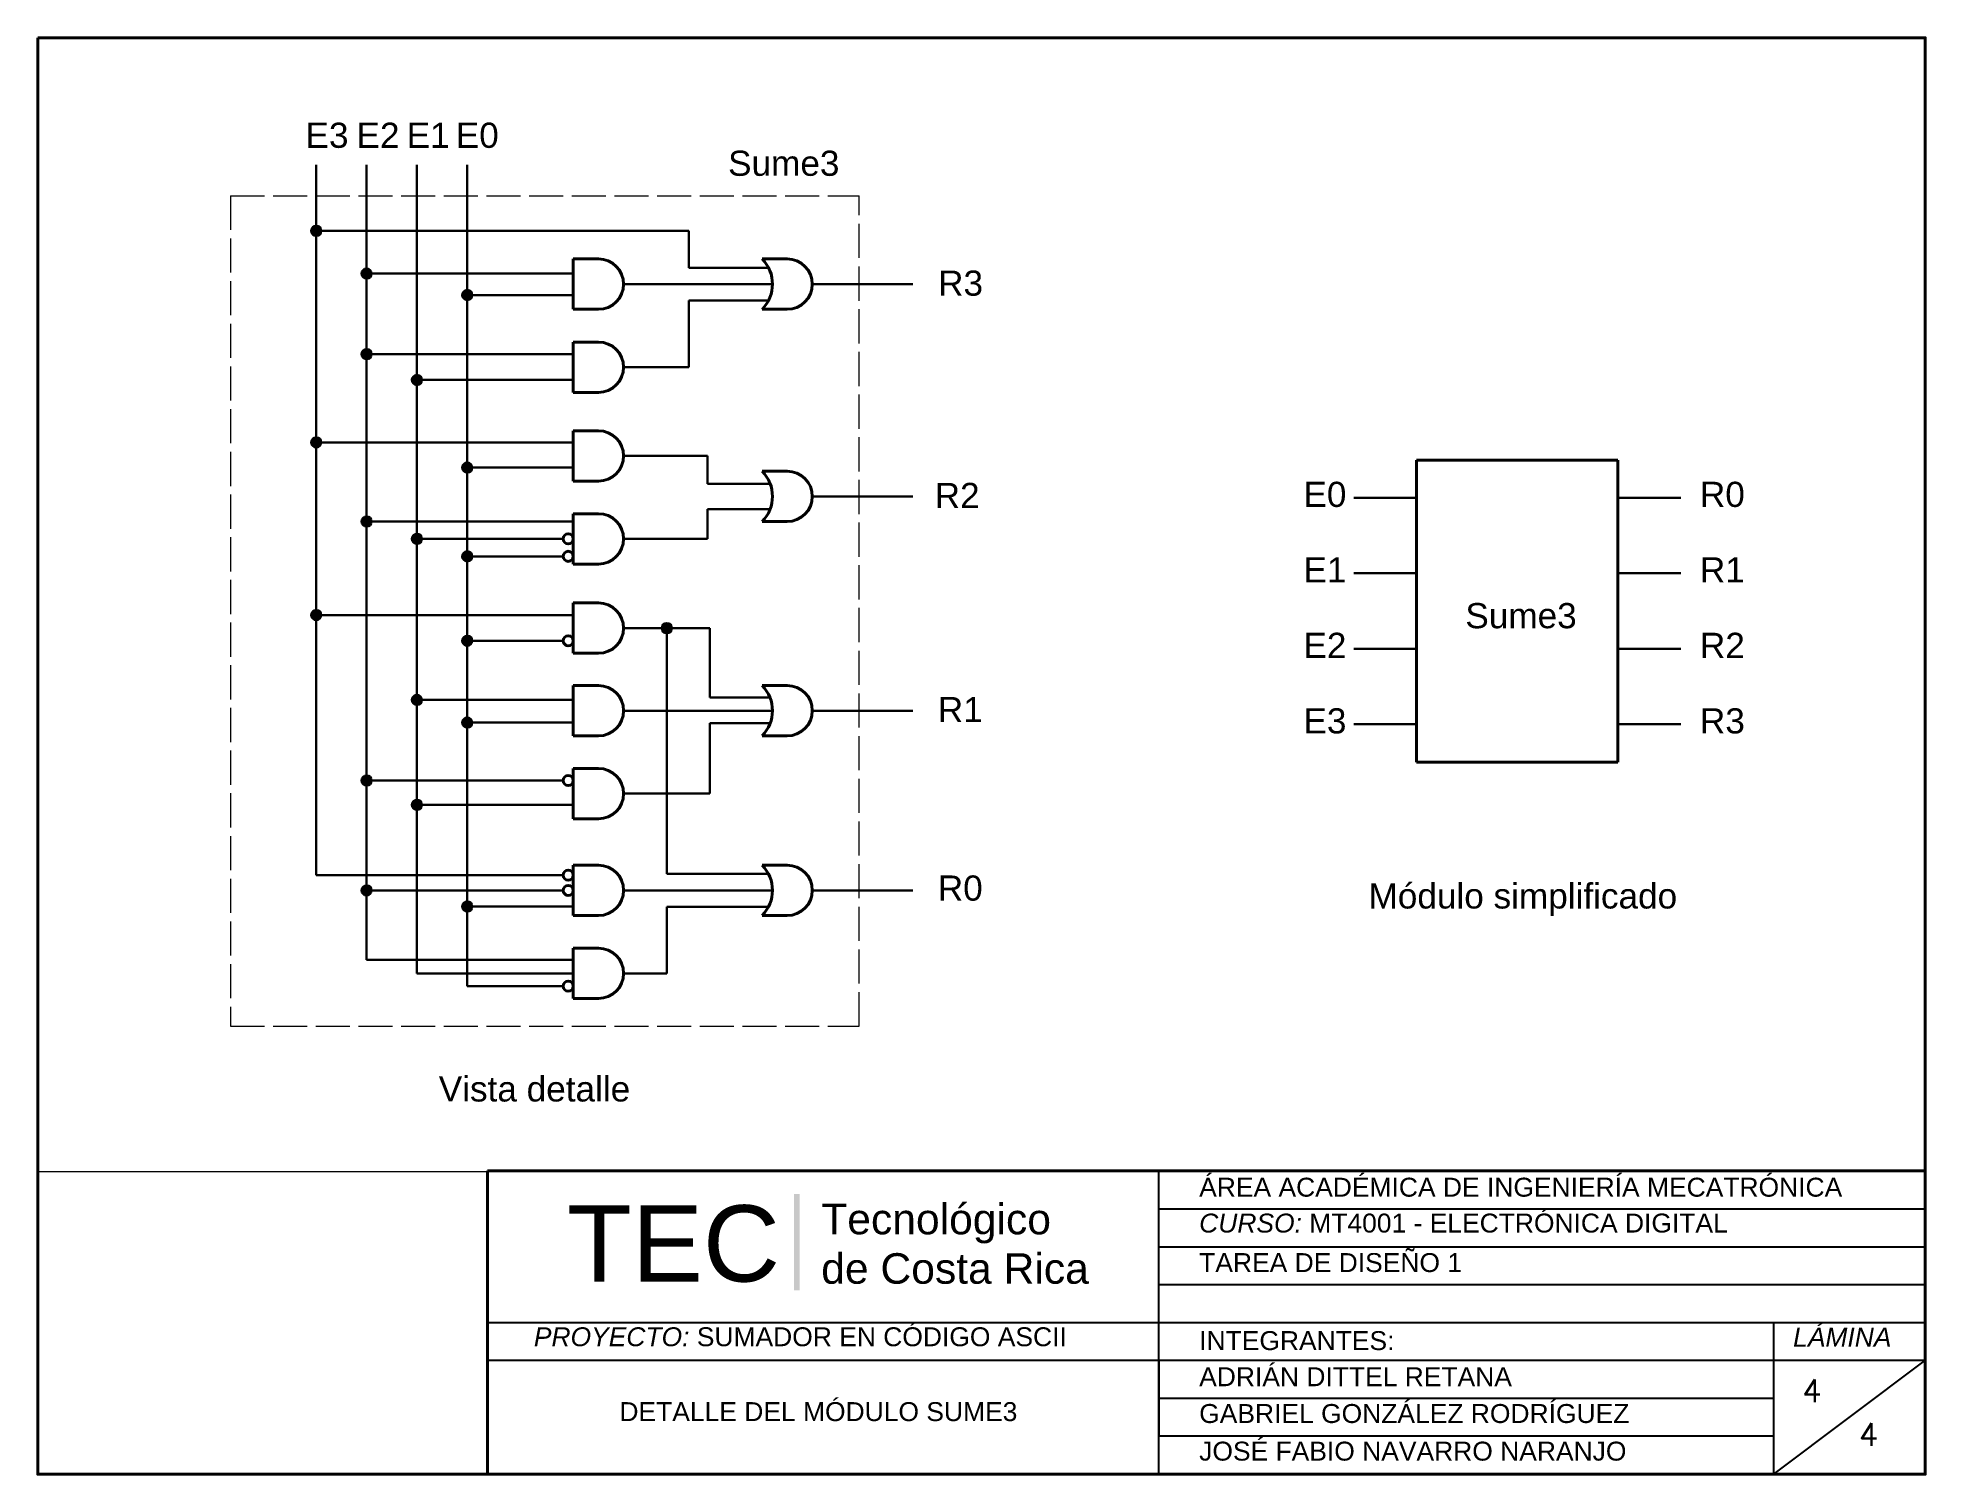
# Paper-space layout 'SUME3' of a CAD drawing. Header units: millimetres. Extents: x 7 to 257, y 6 to 195.
# The model-space entities are those that its viewports show. They can reach past a viewport. Long polylines and large blocks are cut down to what shows.
import ezdxf

# ---------------------------------------------------------------- set-up
doc = ezdxf.new("R2010")
doc.units = ezdxf.units.MM
doc.header["$LTSCALE"] = 0.5
doc.linetypes.add('ACAD_ISO02W100', pattern=[15, 12, -3])
for name, color, linetype, lineweight in [('Cables', 7, 'Continuous', 30), ('Contorno', 7, 'Continuous', 40), ('Cuadro_dashed', 7, 'ACAD_ISO02W100', 20), ('Modulos', 7, 'Continuous', 40), ('MView', 7, 'Continuous', 5)]:
    doc.layers.add(name, color=color, linetype=linetype, lineweight=lineweight)
doc.layers.add('Texto', color=7, linetype='Continuous')
doc.styles.add('PDF Arial', font='arial.ttf')
doc.styles.add('Rotulado', font='arial.ttf', dxfattribs={"height": 10})
doc.styles.add('s1', font='romans.shx')

msp = doc.modelspace()

# ---------------------------------------------------------------- hatches: boundary and pattern name
at = {"layer": 'Cables'}
h = msp.add_hatch(color=256, dxfattribs=at)
h.dxf.hatch_style = 1
h.paths.add_polyline_path([(79.16, 330.65, 1), (80.16, 330.65, 1)])
h = msp.add_hatch(color=256, dxfattribs=at)
h.dxf.hatch_style = 1
h.paths.add_polyline_path([(84.16, 326.41, 1), (85.16, 326.41, 1)])
h = msp.add_hatch(color=256, dxfattribs=at)
h.dxf.hatch_style = 1
h.paths.add_polyline_path([(94.16, 324.28, 1), (95.16, 324.28, 1)])
h = msp.add_hatch(color=256, dxfattribs=at)
h.dxf.hatch_style = 1
h.paths.add_polyline_path([(84.16, 318.41, 1), (85.16, 318.41, 1)])
h = msp.add_hatch(color=256, dxfattribs=at)
h.dxf.hatch_style = 1
h.paths.add_polyline_path([(89.16, 315.84, 1), (90.16, 315.84, 1)])
h = msp.add_hatch(color=256, dxfattribs=at)
h.dxf.hatch_style = 1
h.paths.add_polyline_path([(79.16, 309.64, 1), (80.16, 309.64, 1)])
h = msp.add_hatch(color=256, dxfattribs=at)
h.dxf.hatch_style = 1
h.paths.add_polyline_path([(94.16, 307.14, 1), (95.16, 307.14, 1)])
h = msp.add_hatch(color=256, dxfattribs=at)
h.dxf.hatch_style = 1
h.paths.add_polyline_path([(84.16, 301.78, 1), (85.16, 301.78, 1)])
h = msp.add_hatch(color=256, dxfattribs=at)
h.dxf.hatch_style = 1
h.paths.add_polyline_path([(89.16, 300.06, 1), (90.16, 300.06, 1)])
h = msp.add_hatch(color=256, dxfattribs=at)
h.dxf.hatch_style = 1
h.paths.add_polyline_path([(94.16, 298.32, 1), (95.16, 298.32, 1)])
h = msp.add_hatch(color=256, dxfattribs=at)
h.dxf.hatch_style = 1
h.paths.add_polyline_path([(79.16, 292.49, 1), (80.16, 292.49, 1)])
h = msp.add_hatch(color=256, dxfattribs=at)
h.dxf.hatch_style = 1
h.paths.add_polyline_path([(113.99, 291.19, 1), (114.99, 291.19, 1)])
h = msp.add_hatch(color=256, dxfattribs=at)
h.dxf.hatch_style = 1
h.paths.add_polyline_path([(94.16, 289.94, 1), (95.16, 289.94, 1)])
h = msp.add_hatch(color=256, dxfattribs=at)
h.dxf.hatch_style = 1
h.paths.add_polyline_path([(89.16, 284.06, 1), (90.16, 284.06, 1)])
h = msp.add_hatch(color=256, dxfattribs=at)
h.dxf.hatch_style = 1
h.paths.add_polyline_path([(94.16, 281.81, 1), (95.16, 281.81, 1)])
h = msp.add_hatch(color=256, dxfattribs=at)
h.dxf.hatch_style = 1
h.paths.add_polyline_path([(84.16, 276.05, 1), (85.16, 276.05, 1)])
h = msp.add_hatch(color=256, dxfattribs=at)
h.dxf.hatch_style = 1
h.paths.add_polyline_path([(89.16, 273.64, 1), (90.16, 273.64, 1)])
h = msp.add_hatch(color=256, dxfattribs=at)
h.dxf.hatch_style = 1
h.paths.add_polyline_path([(84.16, 265.14, 1), (85.16, 265.14, 1)])
h = msp.add_hatch(color=256, dxfattribs=at)
h.dxf.hatch_style = 1
h.paths.add_polyline_path([(94.16, 263.54, 1), (95.16, 263.54, 1)])

# ---------------------------------------------------------------- linework, layer by layer
for p, q in [((79.66, 337.22), (79.66, 266.65)), ((84.66, 337.22), (84.66, 258.23)), ((89.66, 337.22), (89.66, 256.9)), ((94.66, 337.22), (94.66, 255.63)), ((116.68, 330.65), (79.66, 330.65)), ((116.68, 330.65), (116.68, 326.98)), ((105.2, 326.41), (84.66, 326.41)), ((116.68, 326.98), (124.59, 326.98)), ((110.2, 325.36), (124.98, 325.36)), ((128.95, 325.36), (138.95, 325.36)), ((105.2, 324.28), (94.66, 324.28)), ((116.68, 317.11), (116.68, 323.73)), ((116.68, 323.73), (124.59, 323.73)), ((105.2, 318.41), (84.66, 318.41)), ((110.2, 317.11), (116.68, 317.11)), ((105.2, 315.84), (89.66, 315.84)), ((105.2, 309.64), (79.66, 309.64)), ((110.2, 308.3), (118.55, 308.3)), ((118.55, 308.3), (118.55, 305.52)), ((189, 307.89), (189, 300.39)), ((209, 307.89), (209, 300.39)), ((105.2, 307.14), (94.66, 307.14)), ((118.55, 305.52), (124.75, 305.52)), ((128.95, 304.27), (138.95, 304.27)), ((189, 304.14), (182.75, 304.14)), ((209, 304.14), (215.25, 304.14)), ((118.55, 300.06), (118.55, 303.02)), ((118.55, 303.02), (124.75, 303.02)), ((105.2, 301.78), (84.66, 301.78)), ((189, 300.39), (189, 292.89)), ((209, 300.39), (209, 292.89)), ((104.2, 300.06), (89.66, 300.06)), ((104.2, 298.32), (94.66, 298.32)), ((110.2, 300.06), (118.55, 300.06)), ((189, 296.64), (182.75, 296.64)), ((209, 296.64), (215.25, 296.64)), ((189, 292.89), (189, 285.39)), ((209, 292.89), (209, 285.39)), ((105.2, 292.49), (79.66, 292.49)), ((110.2, 291.19), (114.49, 291.19)), ((114.49, 291.19), (114.49, 266.77)), ((114.49, 291.19), (118.78, 291.19)), ((118.78, 291.19), (118.78, 284.31)), ((104.2, 289.94), (94.66, 289.94)), ((189, 289.14), (182.75, 289.14)), ((209, 289.14), (215.25, 289.14)), ((189, 285.39), (189, 277.89)), ((209, 285.39), (209, 277.89)), ((105.2, 284.06), (89.66, 284.06)), ((118.78, 284.31), (124.73, 284.31)), ((105.2, 281.81), (94.66, 281.81)), ((110.2, 282.99), (124.98, 282.99)), ((118.78, 274.75), (118.78, 281.75)), ((118.78, 281.75), (124.76, 281.75)), ((128.95, 282.99), (138.95, 282.99)), ((189, 281.64), (182.75, 281.64)), ((209, 281.64), (215.25, 281.64)), ((104.2, 276.05), (84.66, 276.05)), ((110.2, 274.75), (118.78, 274.75)), ((105.2, 273.64), (89.66, 273.64)), ((104.2, 266.65), (79.66, 266.65)), ((114.49, 266.77), (124.59, 266.77)), ((104.2, 265.14), (84.66, 265.14)), ((110.2, 265.14), (124.98, 265.14)), ((128.95, 265.14), (138.95, 265.14)), ((105.2, 263.54), (94.66, 263.54)), ((114.49, 256.9), (114.49, 263.52)), ((114.49, 263.52), (124.59, 263.52)), ((105.2, 258.23), (84.66, 258.23)), ((105.2, 256.9), (89.66, 256.9)), ((104.2, 255.63), (94.66, 255.63)), ((110.2, 256.9), (114.49, 256.9))]:
    msp.add_line(p, q, dxfattribs=at)
for centre in [(79.66, 330.65), (84.66, 326.41), (94.66, 324.28), (84.66, 318.41), (89.66, 315.84), (79.66, 309.64), (94.66, 307.14), (84.66, 301.78), (89.66, 300.06), (94.66, 298.32), (79.66, 292.49), (114.49, 291.19), (94.66, 289.94), (89.66, 284.06), (94.66, 281.81), (84.66, 276.05), (89.66, 273.64), (84.66, 265.14), (94.66, 263.54)]:
    msp.add_circle(centre, 0.5, dxfattribs=at)
at = {"layer": 'Contorno'}
for p, q in [((105.2, 327.86), (105.2, 322.86)), ((105.2, 327.86), (107.7, 327.86)), ((123.95, 327.86), (126.45, 327.86)), ((105.2, 322.86), (107.7, 322.86)), ((123.95, 322.86), (126.45, 322.86)), ((105.2, 319.61), (105.2, 314.61)), ((105.2, 319.61), (107.7, 319.61)), ((105.2, 314.61), (107.7, 314.61)), ((105.2, 310.8), (105.2, 305.8)), ((105.2, 310.8), (107.7, 310.8)), ((105.2, 305.8), (107.7, 305.8)), ((123.95, 306.77), (126.45, 306.77)), ((105.2, 302.56), (105.2, 297.56)), ((105.2, 302.56), (107.7, 302.56)), ((123.95, 301.77), (126.45, 301.77)), ((105.2, 297.56), (107.7, 297.56)), ((105.2, 293.69), (105.2, 288.69)), ((105.2, 293.69), (107.7, 293.69)), ((105.2, 288.69), (107.7, 288.69)), ((105.2, 285.49), (105.2, 280.49)), ((105.2, 285.49), (107.7, 285.49)), ((123.95, 285.49), (126.45, 285.49)), ((105.2, 280.49), (107.7, 280.49)), ((123.95, 280.49), (126.45, 280.49)), ((105.2, 277.25), (105.2, 272.25)), ((105.2, 277.25), (107.7, 277.25)), ((105.2, 272.25), (107.7, 272.25)), ((105.2, 267.64), (105.2, 262.64)), ((105.2, 267.64), (107.7, 267.64)), ((123.95, 267.64), (126.45, 267.64)), ((105.2, 262.64), (107.7, 262.64)), ((123.95, 262.64), (126.45, 262.64)), ((105.2, 259.4), (105.2, 254.4)), ((105.2, 259.4), (107.7, 259.4)), ((105.2, 254.4), (107.7, 254.4))]:
    msp.add_line(p, q, dxfattribs=at)
for centre in [(104.7, 300.06), (104.7, 298.32), (104.7, 289.94), (104.7, 276.05), (104.7, 266.65), (104.7, 265.14), (104.7, 255.63)]:
    msp.add_circle(centre, 0.5, dxfattribs=at)
for centre, radius, start, end in [((107.7, 325.36), 2.5, 270, 90), ((121.45, 325.36), 3.54, 315, 45), ((126.45, 325.36), 2.5, 270, 90), ((107.7, 317.11), 2.5, 270, 90), ((107.7, 308.3), 2.5, 270, 90), ((121.45, 304.27), 3.54, 315, 45), ((126.45, 304.27), 2.5, 270, 90), ((107.7, 300.06), 2.5, 270, 90), ((107.7, 291.19), 2.5, 270, 90), ((107.7, 282.99), 2.5, 270, 90), ((121.45, 282.99), 3.54, 315, 45), ((126.45, 282.99), 2.5, 270, 90), ((107.7, 274.75), 2.5, 270, 90), ((107.7, 265.14), 2.5, 270, 90), ((121.45, 265.14), 3.54, 315, 45), ((126.45, 265.14), 2.5, 270, 90), ((107.7, 256.9), 2.5, 270, 90)]:
    msp.add_arc(centre, radius, start, end, dxfattribs=at)
at = {"layer": 'Cuadro_dashed'}
for p, q in [((71.12, 334.14), (71.12, 251.64)), ((71.12, 334.14), (133.62, 334.14)), ((133.62, 251.64), (133.62, 334.14)), ((71.12, 251.64), (133.62, 251.64))]:
    msp.add_line(p, q, dxfattribs=at)
at = {"layer": 'Modulos'}
for p, q in [((209, 307.89), (189, 307.89)), ((189, 277.89), (189, 307.89)), ((209, 307.89), (209, 277.89)), ((209, 277.89), (189, 277.89))]:
    msp.add_line(p, q, dxfattribs=at)

# ---------------------------------------------------------------- texts
at = {"layer": 'Texto', "char_height": 2.5, "attachment_point": 1, "style": 'Rotulado'}
for s, width, heights, insert in [('E3', 3.1161, [2.15], (78.59, 341.4)), ('E2', 3.1161, [2.15], (83.66, 341.4)), ('E1', 3.1161, [2.15], (88.64, 341.4)), ('E0', 3.1161, [2.15], (93.52, 341.4)), ('Sume3', 10.4714, [0], (120.58, 338.62)), ('R3', 6.0313, [0], (141.45, 326.71)), ('E0', 3.4149, [0], (177.75, 305.73)), ('R0', 3.4149, [0], (217.15, 305.73)), ('R2', 6.0313, [0], (141.11, 305.62)), ('E1', 3.4149, [0], (177.75, 298.23)), ('R1', 3.4149, [0], (217.15, 298.23)), ('Sume3', 11.1446, [0], (193.84, 293.68)), ('E2', 3.4149, [0], (177.75, 290.73)), ('R2', 3.4149, [0], (217.15, 290.73)), ('R1', 6.0313, [0], (141.42, 284.35)), ('E3', 3.4149, [0], (177.75, 283.23)), ('R3', 3.4149, [0], (217.15, 283.23)), ('R0', 6.0313, [0], (141.42, 266.62)), ('Módulo simplificado', 32.4216, [7.72], (184.22, 265.84)), ('Vista detalle', 40.3485, [5.52], (91.83, 246.67))]:
    msp.add_mtext_dynamic_manual_height_columns(s, width=width, gutter_width=12.5, heights=heights, dxfattribs=dict(at, insert=insert))

psp = doc.layouts.new('SUME3')

# ---------------------------------------------------------------- linework, layer by layer
for p, q in [((155.44, 5.76), (155.44, 45.76)), ((155.44, 40.76), (256.72, 40.76)), ((155.44, 35.76), (256.72, 35.76)), ((155.44, 30.76), (256.72, 30.76)), ((66.72, 25.76), (256.72, 25.76)), ((236.72, 5.76), (236.72, 25.76)), ((66.72, 20.76), (236.72, 20.76)), ((155.44, 20.76), (155.44, 15.76)), ((236.72, 20.76), (256.72, 20.76)), ((256.72, 20.76), (236.72, 5.76)), ((155.44, 15.76), (236.72, 15.76)), ((155.44, 15.76), (155.44, 10.76)), ((155.44, 10.76), (236.72, 10.76))]:
    psp.add_line(p, q)
at = {"color": 251, "true_color": 0x4b4b4b, "transparency": 33554559}
for points in [[(107.95, 42.74), (107.22, 42.74), (107.95, 29.98)], [(107.22, 42.74), (107.95, 29.98), (107.22, 29.98)]]:
    psp.add_solid(points, dxfattribs=at)
at = {"layer": 'Contorno'}
for q in [(66.72, 5.76), (256.72, 45.76)]:
    psp.add_line((66.72, 45.76), q, dxfattribs=at)
psp.add_lwpolyline([(7.26, 195.47), (256.72, 195.47), (256.72, 5.7), (7.26, 5.7)], close=True, dxfattribs=at)

# ---------------------------------------------------------------- texts
at = {"color": 250, "true_color": 0x1c1c1c, "attachment_point": 7, "style": 'PDF Arial'}
for s, insert, char_height in [('TEC', (77.19, 31.01), 10.079), ('Tecnológico', (110.81, 36.18), 4.0315), ('de Costa Rica', (110.81, 30.81), 4.0315)]:
    psp.add_mtext(s, dxfattribs=dict(at, insert=insert, char_height=char_height))
at = {"layer": 'Texto', "attachment_point": 1, "style": 's1'}
for s, insert, char_height, width in [('{\\fArial|b0|i0|c0|p34;ÁREA ACADÉMICA DE INGENIERÍA MECATRÓNICA}', (160.76, 44.87), 2.5, 84.8209), ('{\\fArial|b0|i1|c0|p34;CURSO: \\fArial|b0|i0|c0|p34;MT4001 - ELECTRÓNICA DIGITAL}', (160.76, 40.13), 2.5, 78.8124), ('{\\fArial|b0|i0|c0|p34;TAREA DE DISEÑO 1}', (160.76, 34.91), 2.5, 78.8124), ('{\\fArial|b0|i1|c0|p34;PROYECTO: \\fArial|b0|i0|c0|p34;SUMADOR EN CÓDIGO ASCII}', (72.83, 25.11), 2.5, 79.4343), ('{\\fArial|b0|i1|c0|p34;LÁMINA}', (239.25, 25.06), 2.5, 19.0829), ('{\\fArial|b0|i0|c0|p34;INTEGRANTES:}', (160.76, 24.6), 2.5, 28.1694), ('{\\fArial|b0|i0|c0|p34;ADRIÁN DITTEL RETANA}', (160.76, 19.83), 2.5, 59.8937), ('4', (240.45, 18.21), 3, 7.4367), ('\\pxqc;{\\fArial|b0|i0|c0|p34;DETALLE DEL MÓDULO SUME3}', (78.44, 15.22), 2.5, 63.9917), ('{\\fArial|b0|i0|c0|p34;GABRIEL GONZÁLEZ RODRÍGUEZ}', (160.76, 14.97), 2.5, 59.8937), ('{\\fArial|b0|i0|c0|p34;JOSÉ FABIO NAVARRO NARANJO}', (160.76, 10), 2.5, 59.8937), ('4', (247.95, 12.43), 3, 9.5415)]:
    psp.add_mtext(s, dxfattribs=dict(at, insert=insert, char_height=char_height, width=width))

# ---------------------------------------------------------------- viewports
at = {"layer": 'MView'}
psp.add_viewport(center=(131.99, 120.59), size=(249.45, 149.7761), view_center_point=(145.76, 293.53), view_height=112.6136, dxfattribs=at)

doc.saveas('drawing.dxf')
